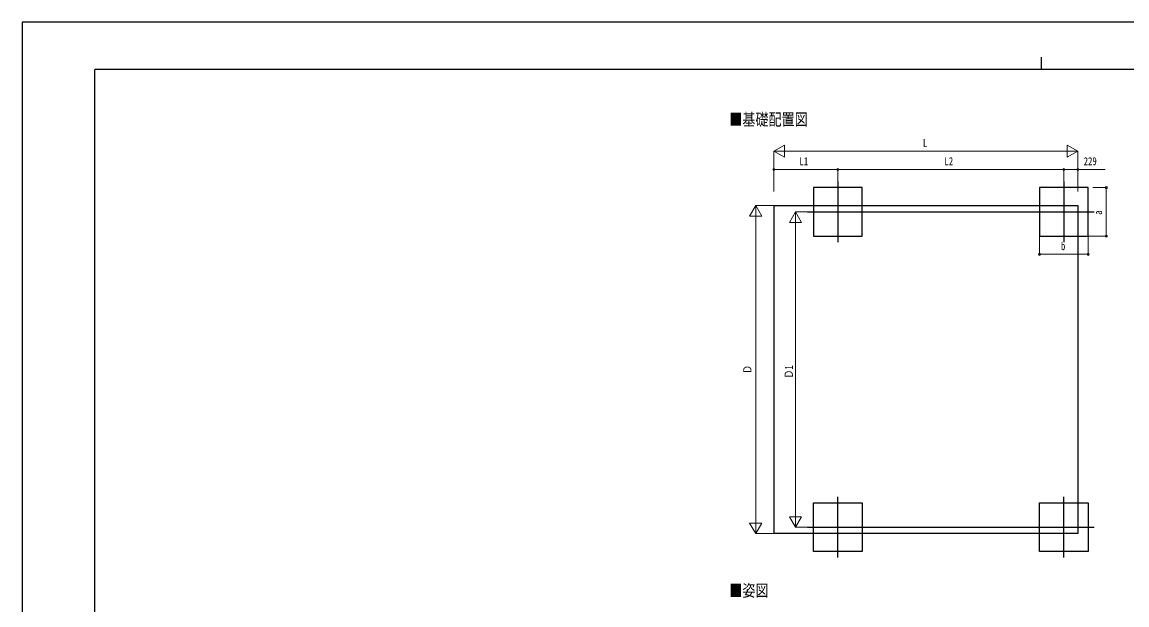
# Model space of a CAD drawing. Units: millimetres, scale not verified. Extents: x -16820 to 16820, y -11880 to 11880.
# Drawn here: x -16820 to 1396, y 2268 to 11880 of the extents above; entities that cross this region are included whole.
import ezdxf
from ezdxf.enums import TextEntityAlignment as Align

# ---------------------------------------------------------------- set-up
doc = ezdxf.new("R2010")
doc.units = ezdxf.units.MM
doc.header["$LTSCALE"] = 40
for name, color, linetype in [('0-2_USER1', 3, 'Continuous'), ('0-5_YKK_12', 2, 'Continuous'), ('0-6_YKK_A1', 4, 'Continuous'), ('0-8_YKK_ZWAK', 7, 'Continuous')]:
    doc.layers.add(name, color=color, linetype=linetype)
doc.layers.add('0-7_YKK_D', color=6, linetype='Continuous', lineweight=18)
doc.styles.add('ＭＳ ゴシック', font='')
doc.styles.get('ＭＳ ゴシック').set_extended_font_data('MS Gothic')

msp = doc.modelspace()

# ---------------------------------------------------------------- linework, layer by layer
at = {"layer": '0-5_YKK_12'}
for p, q in [((-3369.92, 9250), (-3369.92, 8250)), ((355.88, 9250), (355.88, 8250)), ((-3869.88, 8750), (855.95, 8750)), ((-3369.92, 3050), (-3369.92, 4050)), ((355.88, 3050), (355.88, 4050)), ((-3869.88, 3550), (855.95, 3550))]:
    msp.add_line(p, q, dxfattribs=at)
at = {"layer": '0-6_YKK_A1'}
for p, q in [((-4424.88, 8855), (585.12, 8855)), ((-4424.88, 8855), (-4424.88, 3445)), ((585.12, 8855), (585.12, 3445)), ((585.12, 3445), (-4424.88, 3445))]:
    msp.add_line(p, q, dxfattribs=at)
for points in [[(-3769.92, 8350), (-2969.92, 8350), (-2969.92, 9150), (-3769.92, 9150)], [(-44.12, 8350), (755.88, 8350), (755.88, 9150), (-44.12, 9150)], [(-3769.92, 3950), (-2969.92, 3950), (-2969.92, 3150), (-3769.92, 3150)], [(-43.29, 3950), (756.71, 3950), (756.71, 3150), (-43.29, 3150)]]:
    msp.add_lwpolyline(points, close=True, dxfattribs=at)
at = {"layer": '0-7_YKK_D', "color": 1}
for p, q in [((-4424.88, 9750), (-4251.67, 9850)), ((-4251.67, 9650), (-4251.67, 9850)), ((585.12, 9750), (411.92, 9850)), ((411.92, 9850), (411.92, 9650)), ((-4424.88, 9086.76), (-4424.88, 9751)), ((-4424.88, 9750), (-4251.67, 9650)), ((-4424.88, 9750), (-4078.47, 9750)), ((-4224.88, 9750), (385.12, 9750)), ((585.12, 9750), (238.71, 9750)), ((585.12, 9750), (411.92, 9650)), ((585.12, 9086.76), (585.12, 9751)), ((-4724.88, 8855), (-4824.88, 8681.79)), ((-4425.88, 8855), (-4725.88, 8855)), ((-4724.88, 8855), (-4624.88, 8681.79)), ((-4724.88, 8855), (-4724.88, 8508.59)), ((-4069.92, 8750), (-4169.92, 8576.79)), ((-3870.88, 8750), (-4070.92, 8750)), ((-4069.92, 8750), (-3969.92, 8576.79)), ((-4069.92, 8750), (-4069.92, 8403.59)), ((-4824.88, 8681.79), (-4624.88, 8681.79)), ((-4724.88, 3645), (-4724.88, 8655)), ((-4169.92, 8576.79), (-3969.92, 8576.79)), ((-4069.92, 3750), (-4069.92, 8550)), ((-4069.92, 3550), (-4069.92, 3896.41)), ((-4724.88, 3445), (-4724.88, 3791.41)), ((-4069.92, 3550), (-4169.92, 3723.21)), ((-3969.92, 3723.21), (-4169.92, 3723.21)), ((-4069.92, 3550), (-3969.92, 3723.21)), ((-4724.88, 3445), (-4824.88, 3618.21)), ((-4624.88, 3618.21), (-4824.88, 3618.21)), ((-4724.88, 3445), (-4624.88, 3618.21)), ((-3870.88, 3550), (-4070.92, 3550)), ((-4425.88, 3445), (-4725.88, 3445))]:
    msp.add_line(p, q, dxfattribs=at)
at = {"layer": '0-7_YKK_D'}
for p, q in [((-4424.88, 9087.76), (-4424.88, 9451)), ((-3369.92, 9450), (-4424.88, 9450)), ((-3369.92, 9251), (-3369.92, 9451)), ((-3369.92, 9251), (-3369.92, 9451)), ((-3369.92, 9450), (355.88, 9450)), ((355.88, 9251), (355.88, 9451)), ((355.88, 9251), (355.88, 9451)), ((585.05, 9086.76), (585.05, 9451)), ((831.24, 9150), (1056.88, 9150)), ((1055.88, 8350), (1055.88, 9150)), ((-44.12, 8349), (-44.12, 8049)), ((755.88, 8349), (755.88, 8049)), ((756.88, 8350), (1056.88, 8350)), ((-44.12, 8050), (755.88, 8050))]:
    msp.add_line(p, q, dxfattribs=at)
msp.add_lwpolyline([(355.88, 9450), (585.05, 9450), (1039.45, 9450)], dxfattribs=at)
for centre in [(-4424.88, 9450), (-3369.92, 9450), (-3369.92, 9450), (355.88, 9450), (355.88, 9450), (585.05, 9450), (1055.88, 9150), (1055.88, 8350), (-44.12, 8050), (755.88, 8050)]:
    msp.add_circle(centre, 17, dxfattribs=at)
at = {"layer": '0-8_YKK_ZWAK'}
for p, q in [((-19.92, 11300), (-19.92, 11100)), ((15580.08, 11100), (-15619.92, 11100)), ((-15619.92, -10100), (-15619.92, 11100))]:
    msp.add_line(p, q, dxfattribs=at)
msp.add_lwpolyline([(-16820, -11880), (16820, -11880), (16820, 11880), (-16820, 11880)], close=True, dxfattribs=at)

# ---------------------------------------------------------------- texts
at = {"layer": '0-2_USER1', "style": 'ＭＳ ゴシック', "width": 0.8}
for s, p in [('■基礎配置図', (-5161.45, 10115.96)), ('■姿図', (-5161.06, 2347.4))]:
    msp.add_text(s, height=197.9, dxfattribs=at).set_placement(p, align=Align.BOTTOM_LEFT)
at = {"layer": '0-7_YKK_D', "color": 1, "style": 'ＭＳ ゴシック', "width": 0.8}
msp.add_text('L', height=132, dxfattribs=at).set_placement((-1967.88, 9780), align=Align.BOTTOM_LEFT)
at = {"layer": '0-7_YKK_D', "style": 'ＭＳ ゴシック', "width": 0.8}
for s, p in [('L1', (-4003, 9480)), ('L2', (-1612.62, 9480)), ('229', (683.05, 9480)), ('b', (307.88, 8080))]:
    msp.add_text(s, height=132, dxfattribs=at).set_placement(p, align=Align.BOTTOM_LEFT)
msp.add_text('a', height=132, rotation=90, dxfattribs=at).set_placement((1025.88, 8702), align=Align.BOTTOM_LEFT)
at = {"layer": '0-7_YKK_D', "color": 1, "style": 'ＭＳ ゴシック', "width": 0.8}
for s, p in [('Ｄ', (-4754.88, 6078)), ('Ｄ1', (-4072.59, 6001.2))]:
    msp.add_text(s, height=132, rotation=90, dxfattribs=at).set_placement(p, align=Align.BOTTOM_LEFT)

doc.saveas('drawing.dxf')
